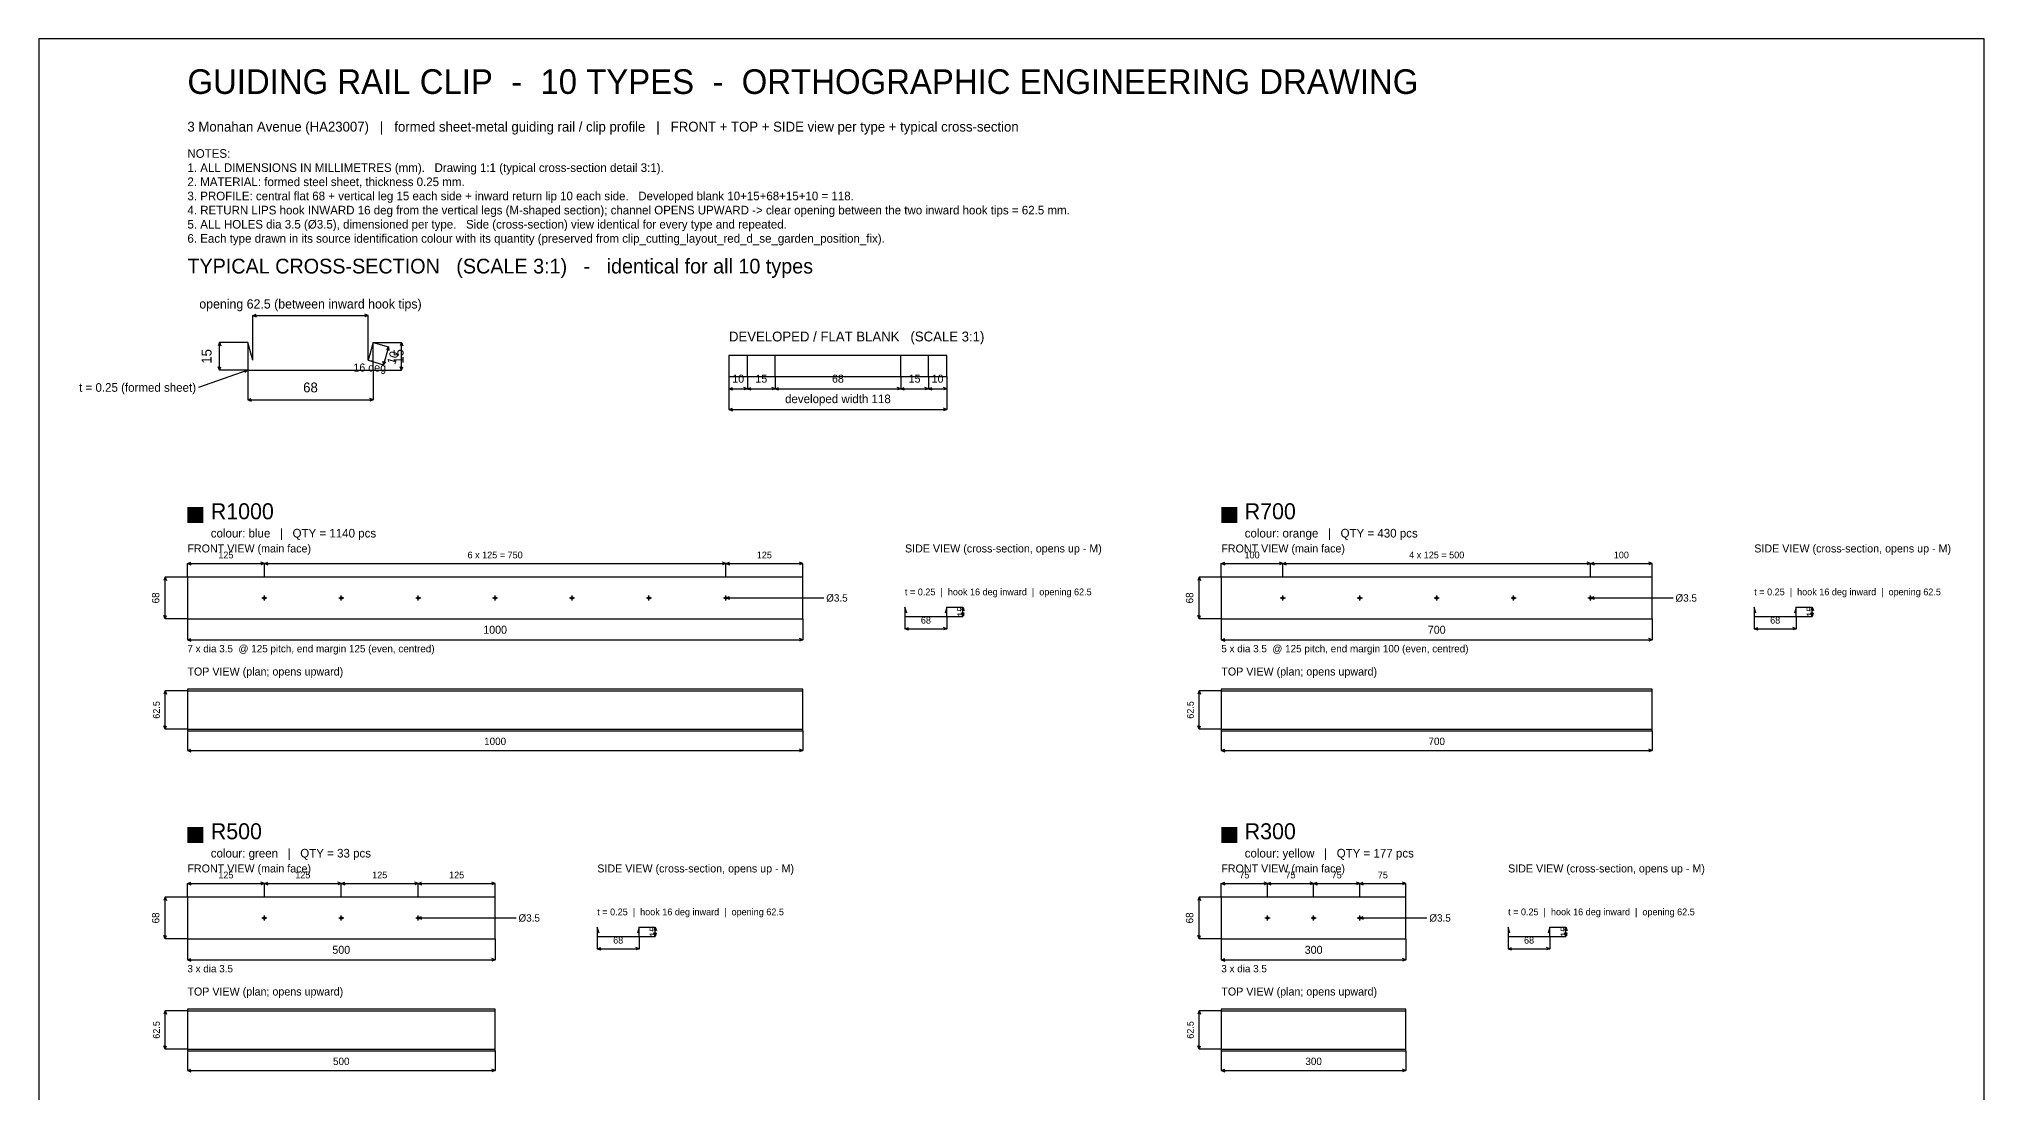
# Model space of a CAD drawing. Header units: millimetres. Extents: x -241 to 2919, y -3195 to 101.
# Drawn here: x -241 to 2919, y -1610 to 101 of the extents above; entities that cross this region are included whole.
import ezdxf
from ezdxf.enums import TextEntityAlignment as Align

# ---------------------------------------------------------------- set-up
doc = ezdxf.new("R2010")
doc.units = ezdxf.units.MM
for name, color, linetype in [('BORDER', 7, 'Continuous'), ('CL', 4, 'Continuous'), ('DIM', 8, 'Continuous'), ('HOLE', 1, 'Continuous'), ('NOTE', 7, 'Continuous'), ('OUTLINE', 7, 'Continuous'), ('SECT', 7, 'Continuous'), ('SWATCH', 7, 'Continuous'), ('TITLE', 7, 'Continuous')]:
    doc.layers.add(name, color=color, linetype=linetype)

msp = doc.modelspace()

# ---------------------------------------------------------------- linework, layer by layer
at = {"layer": 'BORDER'}
msp.add_lwpolyline([(-241.3, -3195.1), (2919.4, -3195.1), (2919.4, 101.4), (-241.3, 101.4), (-241.3, -3195.1)], dxfattribs=at)
at = {"layer": 'CL'}
for p, q in [((120.8, -807), (129.2, -807)), ((125, -811.1), (125, -802.9)), ((245.8, -807), (254.2, -807)), ((250, -811.1), (250, -802.9)), ((370.9, -807), (379.1, -807)), ((375, -811.1), (375, -802.9)), ((495.9, -807), (504.1, -807)), ((500, -811.1), (500, -802.9)), ((620.9, -807), (629.1, -807)), ((625, -811.1), (625, -802.9)), ((745.9, -807), (754.1, -807)), ((750, -811.1), (750, -802.9)), ((870.9, -807), (879.1, -807)), ((875, -811.1), (875, -802.9)), ((1775.8, -807), (1784.2, -807)), ((1780, -811.1), (1780, -802.9)), ((1900.8, -807), (1909.2, -807)), ((1905, -811.1), (1905, -802.9)), ((2025.8, -807), (2034.2, -807)), ((2030, -811.1), (2030, -802.9)), ((2150.8, -807), (2159.2, -807)), ((2155, -811.1), (2155, -802.9)), ((2275.8, -807), (2284.2, -807)), ((2280, -811.1), (2280, -802.9)), ((120.8, -1327), (129.2, -1327)), ((125, -1331.2), (125, -1322.8)), ((245.8, -1327), (254.2, -1327)), ((250, -1331.2), (250, -1322.8)), ((370.9, -1327), (379.1, -1327)), ((375, -1331.2), (375, -1322.8)), ((1750.8, -1327), (1759.2, -1327)), ((1755, -1331.2), (1755, -1322.8)), ((1825.8, -1327), (1834.2, -1327)), ((1830, -1331.2), (1830, -1322.8)), ((1900.8, -1327), (1909.2, -1327)), ((1905, -1331.2), (1905, -1322.8))]:
    msp.add_line(p, q, dxfattribs=at)
at = {"layer": 'DIM'}
for p, q in [((106.2, -348), (111.9, -345.9)), ((293.8, -348), (288.1, -345.9)), ((106.2, -348), (293.8, -348)), ((106.2, -348), (111.9, -350.1)), ((293.8, -348), (288.1, -350.1)), ((52, -392), (49.9, -397.6)), ((98, -392), (52, -392)), ((52, -437), (52, -392)), ((52, -392), (54.1, -397.6)), ((302, -392), (348, -392)), ((302, -392), (327, -399.1)), ((327, -399.1), (318.7, -428)), ((327, -399.1), (323.5, -404)), ((327, -399.1), (327.4, -405.1)), ((348, -392), (345.9, -397.6)), ((348, -437), (348, -392)), ((348, -392), (350.1, -397.6)), ((98, -437), (18, -465)), ((52, -437), (49.9, -431.4)), ((52, -437), (54.1, -431.4)), ((98, -437), (52, -437)), ((98, -437), (92, -436.9)), ((98, -437), (93.4, -440.8)), ((98, -437), (98, -485)), ((293.8, -420.8), (318.7, -428)), ((302, -437), (302, -485)), ((302, -437), (348, -437)), ((318.7, -428), (318.3, -422)), ((318.7, -428), (322.3, -423.1)), ((348, -437), (345.9, -431.4)), ((348, -437), (350.1, -431.4)), ((880, -447), (880, -467)), ((880, -467), (885.6, -464.9)), ((880, -467), (910, -467)), ((880, -467), (885.6, -469.1)), ((880, -467), (880, -501)), ((910, -467), (904.4, -464.9)), ((910, -467), (904.4, -469.1)), ((910, -447), (910, -467)), ((910, -447), (910, -467)), ((910, -467), (915.6, -464.9)), ((910, -467), (955, -467)), ((910, -467), (915.6, -469.1)), ((955, -467), (949.4, -464.9)), ((955, -467), (949.4, -469.1)), ((955, -447), (955, -467)), ((955, -447), (955, -467)), ((955, -467), (960.6, -464.9)), ((955, -467), (1159, -467)), ((955, -467), (960.6, -469.1)), ((1159, -467), (1153.4, -464.9)), ((1159, -467), (1153.4, -469.1)), ((1159, -447), (1159, -467)), ((1159, -447), (1159, -467)), ((1159, -467), (1164.6, -464.9)), ((1159, -467), (1204, -467)), ((1159, -467), (1164.6, -469.1)), ((1204, -467), (1198.4, -464.9)), ((1204, -467), (1198.4, -469.1)), ((1204, -447), (1204, -467)), ((1204, -447), (1204, -467)), ((1204, -467), (1209.6, -464.9)), ((1204, -467), (1234, -467)), ((1204, -467), (1209.6, -469.1)), ((1234, -467), (1228.4, -464.9)), ((1234, -467), (1228.4, -469.1)), ((1234, -447), (1234, -467)), ((1234, -467), (1234, -501)), ((98, -485), (103.6, -482.9)), ((98, -485), (302, -485)), ((98, -485), (103.6, -487.1)), ((302, -485), (296.4, -482.9)), ((302, -485), (296.4, -487.1)), ((880, -501), (885.6, -498.9)), ((880, -501), (1234, -501)), ((880, -501), (885.6, -503.1)), ((1234, -501), (1228.4, -498.9)), ((1234, -501), (1228.4, -503.1)), ((0, -751), (5.6, -748.9)), ((0, -773), (0, -751)), ((0, -751), (125, -751)), ((0, -751), (5.6, -753.1)), ((125, -751), (119.4, -748.9)), ((125, -751), (119.4, -753.1)), ((125, -751), (130.6, -748.9)), ((125, -773), (125, -751)), ((125, -773), (125, -751)), ((125, -751), (875, -751)), ((125, -751), (130.6, -753.1)), ((875, -751), (869.4, -748.9)), ((875, -751), (869.4, -753.1)), ((875, -751), (880.6, -748.9)), ((875, -773), (875, -751)), ((875, -773), (875, -751)), ((875, -751), (1000, -751)), ((875, -751), (880.6, -753.1)), ((1000, -751), (994.4, -748.9)), ((1000, -751), (994.4, -753.1)), ((1000, -773), (1000, -751)), ((1680, -751), (1685.6, -748.9)), ((1680, -773), (1680, -751)), ((1680, -751), (1780, -751)), ((1680, -751), (1685.6, -753.1)), ((1780, -751), (1774.4, -748.9)), ((1780, -751), (1774.4, -753.1)), ((1780, -751), (1785.6, -748.9)), ((1780, -773), (1780, -751)), ((1780, -773), (1780, -751)), ((1780, -751), (2280, -751)), ((1780, -751), (1785.6, -753.1)), ((2280, -751), (2274.4, -748.9)), ((2280, -751), (2274.4, -753.1)), ((2280, -751), (2285.6, -748.9)), ((2280, -773), (2280, -751)), ((2280, -773), (2280, -751)), ((2280, -751), (2380, -751)), ((2280, -751), (2285.6, -753.1)), ((2380, -751), (2374.4, -748.9)), ((2380, -751), (2374.4, -753.1)), ((2380, -773), (2380, -751)), ((-36, -773), (-38.1, -778.6)), ((0, -773), (-36, -773)), ((-36, -841), (-36, -773)), ((-36, -773), (-33.9, -778.6)), ((1644, -773), (1641.9, -778.6)), ((1680, -773), (1644, -773)), ((1644, -841), (1644, -773)), ((1644, -773), (1646.1, -778.6)), ((875, -807), (880.6, -804.9)), ((875, -807), (1034, -807)), ((875, -807), (880.6, -809.1)), ((2280, -807), (2285.6, -804.9)), ((2280, -807), (2414, -807)), ((2280, -807), (2285.6, -809.1)), ((-36, -841), (-38.1, -835.4)), ((-36, -841), (-33.9, -835.4)), ((0, -841), (-36, -841)), ((0, -841), (0, -875)), ((1000, -841), (1000, -875)), ((1166, -837), (1166, -857)), ((1234, -822), (1260, -822)), ((1234, -837), (1234, -857)), ((1234, -837), (1260, -837)), ((1260, -822), (1257.9, -827.6)), ((1260, -837), (1257.9, -831.4)), ((1260, -837), (1260, -822)), ((1260, -822), (1262.1, -827.6)), ((1260, -837), (1262.1, -831.4)), ((1644, -841), (1641.9, -835.4)), ((1644, -841), (1646.1, -835.4)), ((1680, -841), (1644, -841)), ((1680, -841), (1680, -875)), ((2380, -841), (2380, -875)), ((2546, -837), (2546, -857)), ((2614, -822), (2640, -822)), ((2614, -837), (2614, -857)), ((2614, -837), (2640, -837)), ((2640, -822), (2637.9, -827.6)), ((2640, -837), (2637.9, -831.4)), ((2640, -837), (2640, -822)), ((2640, -822), (2642.1, -827.6)), ((2640, -837), (2642.1, -831.4)), ((0, -875), (5.6, -872.9)), ((0, -875), (1000, -875)), ((0, -875), (5.6, -877.1)), ((1000, -875), (994.4, -872.9)), ((1000, -875), (994.4, -877.1)), ((1166, -857), (1171.6, -854.9)), ((1166, -857), (1234, -857)), ((1166, -857), (1171.6, -859.1)), ((1234, -857), (1228.4, -854.9)), ((1234, -857), (1228.4, -859.1)), ((1680, -875), (1685.6, -872.9)), ((1680, -875), (2380, -875)), ((1680, -875), (1685.6, -877.1)), ((2380, -875), (2374.4, -872.9)), ((2380, -875), (2374.4, -877.1)), ((2546, -857), (2551.6, -854.9)), ((2546, -857), (2614, -857)), ((2546, -857), (2551.6, -859.1)), ((2614, -857), (2608.4, -854.9)), ((2614, -857), (2608.4, -859.1)), ((-36, -957.8), (-38.1, -963.4)), ((0, -957.8), (-36, -957.8)), ((-36, -1020.2), (-36, -957.8)), ((-36, -957.8), (-33.9, -963.4)), ((1644, -957.8), (1641.9, -963.4)), ((1680, -957.8), (1644, -957.8)), ((1644, -1020.2), (1644, -957.8)), ((1644, -957.8), (1646.1, -963.4)), ((-36, -1020.2), (-38.1, -1014.6)), ((-36, -1020.2), (-33.9, -1014.6)), ((0, -1020.2), (-36, -1020.2)), ((0, -1023), (0, -1055)), ((1000, -1023), (1000, -1055)), ((1644, -1020.2), (1641.9, -1014.6)), ((1644, -1020.2), (1646.1, -1014.6)), ((1680, -1020.2), (1644, -1020.2)), ((1680, -1023), (1680, -1055)), ((2380, -1023), (2380, -1055)), ((0, -1055), (5.6, -1052.9)), ((0, -1055), (1000, -1055)), ((0, -1055), (5.6, -1057.1)), ((1000, -1055), (994.4, -1052.9)), ((1000, -1055), (994.4, -1057.1)), ((1680, -1055), (1685.6, -1052.9)), ((1680, -1055), (2380, -1055)), ((1680, -1055), (1685.6, -1057.1)), ((2380, -1055), (2374.4, -1052.9)), ((2380, -1055), (2374.4, -1057.1)), ((-36, -1293), (-38.1, -1298.6)), ((0, -1293), (-36, -1293)), ((-36, -1361), (-36, -1293)), ((-36, -1293), (-33.9, -1298.6)), ((0, -1271), (5.6, -1268.9)), ((0, -1293), (0, -1271)), ((0, -1271), (125, -1271)), ((0, -1271), (5.6, -1273.1)), ((125, -1271), (119.4, -1268.9)), ((125, -1271), (119.4, -1273.1)), ((125, -1271), (130.6, -1268.9)), ((125, -1293), (125, -1271)), ((125, -1293), (125, -1271)), ((125, -1271), (250, -1271)), ((125, -1271), (130.6, -1273.1)), ((250, -1271), (244.4, -1268.9)), ((250, -1271), (244.4, -1273.1)), ((250, -1271), (255.6, -1268.9)), ((250, -1293), (250, -1271)), ((250, -1293), (250, -1271)), ((250, -1271), (375, -1271)), ((250, -1271), (255.6, -1273.1)), ((375, -1271), (369.4, -1268.9)), ((375, -1271), (369.4, -1273.1)), ((375, -1271), (380.6, -1268.9)), ((375, -1293), (375, -1271)), ((375, -1293), (375, -1271)), ((375, -1271), (500, -1271)), ((375, -1271), (380.6, -1273.1)), ((500, -1271), (494.4, -1268.9)), ((500, -1271), (494.4, -1273.1)), ((500, -1293), (500, -1271)), ((1644, -1293), (1641.9, -1298.6)), ((1680, -1293), (1644, -1293)), ((1644, -1361), (1644, -1293)), ((1644, -1293), (1646.1, -1298.6)), ((1680, -1271), (1685.6, -1268.9)), ((1680, -1293), (1680, -1271)), ((1680, -1271), (1755, -1271)), ((1680, -1271), (1685.6, -1273.1)), ((1755, -1271), (1749.4, -1268.9)), ((1755, -1271), (1749.4, -1273.1)), ((1755, -1271), (1760.6, -1268.9)), ((1755, -1293), (1755, -1271)), ((1755, -1293), (1755, -1271)), ((1755, -1271), (1830, -1271)), ((1755, -1271), (1760.6, -1273.1)), ((1830, -1271), (1824.4, -1268.9)), ((1830, -1271), (1824.4, -1273.1)), ((1830, -1271), (1835.6, -1268.9)), ((1830, -1293), (1830, -1271)), ((1830, -1293), (1830, -1271)), ((1830, -1271), (1905, -1271)), ((1830, -1271), (1835.6, -1273.1)), ((1905, -1271), (1899.4, -1268.9)), ((1905, -1271), (1899.4, -1273.1)), ((1905, -1271), (1910.6, -1268.9)), ((1905, -1293), (1905, -1271)), ((1905, -1293), (1905, -1271)), ((1905, -1271), (1980, -1271)), ((1905, -1271), (1910.6, -1273.1)), ((1980, -1271), (1974.4, -1268.9)), ((1980, -1271), (1974.4, -1273.1)), ((1980, -1293), (1980, -1271)), ((375, -1327), (380.6, -1324.9)), ((375, -1327), (534, -1327)), ((375, -1327), (380.6, -1329.1)), ((1905, -1327), (1910.6, -1324.9)), ((1905, -1327), (2014, -1327)), ((1905, -1327), (1910.6, -1329.1)), ((-36, -1361), (-38.1, -1355.4)), ((-36, -1361), (-33.9, -1355.4)), ((666, -1357), (666, -1377)), ((734, -1342), (760, -1342)), ((734, -1357), (734, -1377)), ((734, -1357), (760, -1357)), ((760, -1342), (757.9, -1347.6)), ((760, -1357), (757.9, -1351.4)), ((760, -1357), (760, -1342)), ((760, -1342), (762.1, -1347.6)), ((760, -1357), (762.1, -1351.4)), ((1644, -1361), (1641.9, -1355.4)), ((1644, -1361), (1646.1, -1355.4)), ((2146, -1357), (2146, -1377)), ((2214, -1342), (2240, -1342)), ((2214, -1357), (2214, -1377)), ((2214, -1357), (2240, -1357)), ((2240, -1342), (2237.9, -1347.6)), ((2240, -1357), (2237.9, -1351.4)), ((2240, -1357), (2240, -1342)), ((2240, -1342), (2242.1, -1347.6)), ((2240, -1357), (2242.1, -1351.4)), ((0, -1361), (-36, -1361)), ((0, -1361), (0, -1395)), ((500, -1361), (500, -1395)), ((666, -1377), (671.6, -1374.9)), ((666, -1377), (734, -1377)), ((666, -1377), (671.6, -1379.1)), ((734, -1377), (728.4, -1374.9)), ((734, -1377), (728.4, -1379.1)), ((1680, -1361), (1644, -1361)), ((1680, -1361), (1680, -1395)), ((1980, -1361), (1980, -1395)), ((2146, -1377), (2151.6, -1374.9)), ((2146, -1377), (2214, -1377)), ((2146, -1377), (2151.6, -1379.1)), ((2214, -1377), (2208.4, -1374.9)), ((2214, -1377), (2208.4, -1379.1)), ((0, -1395), (5.6, -1392.9)), ((0, -1395), (500, -1395)), ((0, -1395), (5.6, -1397.1)), ((500, -1395), (494.4, -1392.9)), ((500, -1395), (494.4, -1397.1)), ((1680, -1395), (1685.6, -1392.9)), ((1680, -1395), (1980, -1395)), ((1680, -1395), (1685.6, -1397.1)), ((1980, -1395), (1974.4, -1392.9)), ((1980, -1395), (1974.4, -1397.1)), ((-36, -1477.8), (-38.1, -1483.4)), ((0, -1477.8), (-36, -1477.8)), ((-36, -1540.2), (-36, -1477.8)), ((-36, -1477.8), (-33.9, -1483.4)), ((1644, -1477.8), (1641.9, -1483.4)), ((1680, -1477.8), (1644, -1477.8)), ((1644, -1540.2), (1644, -1477.8)), ((1644, -1477.8), (1646.1, -1483.4)), ((-36, -1540.2), (-38.1, -1534.6)), ((-36, -1540.2), (-33.9, -1534.6)), ((0, -1540.2), (-36, -1540.2)), ((0, -1543), (0, -1575)), ((500, -1543), (500, -1575)), ((1644, -1540.2), (1641.9, -1534.6)), ((1644, -1540.2), (1646.1, -1534.6)), ((1680, -1540.2), (1644, -1540.2)), ((1680, -1543), (1680, -1575)), ((1980, -1543), (1980, -1575)), ((0, -1575), (5.6, -1572.9)), ((0, -1575), (500, -1575)), ((0, -1575), (5.6, -1577.1)), ((500, -1575), (494.4, -1572.9)), ((500, -1575), (494.4, -1577.1)), ((1680, -1575), (1685.6, -1572.9)), ((1680, -1575), (1980, -1575)), ((1680, -1575), (1685.6, -1577.1)), ((1980, -1575), (1974.4, -1572.9)), ((1980, -1575), (1974.4, -1577.1))]:
    msp.add_line(p, q, dxfattribs=at)
at = {"layer": 'DIM', "color": 8}
for p, q in [((106.2, -420.8), (106.2, -348)), ((293.8, -420.8), (293.8, -348))]:
    msp.add_line(p, q, dxfattribs=at)
at = {"layer": 'DIM'}
msp.add_arc((302, -392), 30, 254.04, 270, dxfattribs=at)
at = {"layer": 'HOLE'}
for centre in [(125, -807), (250, -807), (375, -807), (500, -807), (625, -807), (750, -807), (875, -807), (1780, -807), (1905, -807), (2030, -807), (2155, -807), (2280, -807), (125, -1327), (250, -1327), (375, -1327), (1755, -1327), (1830, -1327), (1905, -1327)]:
    msp.add_circle(centre, 1.75, dxfattribs=at)
at = {"layer": 'OUTLINE', "color": 8}
for p, q in [((910, -447), (910, -413)), ((955, -447), (955, -413)), ((1159, -447), (1159, -413)), ((1204, -447), (1204, -413))]:
    msp.add_line(p, q, dxfattribs=at)
at = {"layer": 'OUTLINE', "color": 5}
for p, q in [((0, -957.8), (1000, -957.8)), ((0, -1020.2), (1000, -1020.2))]:
    msp.add_line(p, q, dxfattribs=at)
at = {"layer": 'OUTLINE', "color": 30}
for p, q in [((1680, -957.8), (2380, -957.8)), ((1680, -1020.2), (2380, -1020.2))]:
    msp.add_line(p, q, dxfattribs=at)
at = {"layer": 'OUTLINE', "color": 3}
for p, q in [((0, -1477.8), (500, -1477.8)), ((0, -1540.2), (500, -1540.2))]:
    msp.add_line(p, q, dxfattribs=at)
at = {"layer": 'OUTLINE', "color": 2}
for p, q in [((1680, -1477.8), (1980, -1477.8)), ((1680, -1540.2), (1980, -1540.2))]:
    msp.add_line(p, q, dxfattribs=at)
at = {"layer": 'OUTLINE'}
msp.add_lwpolyline([(880, -447), (1234, -447), (1234, -413), (880, -413), (880, -447)], dxfattribs=at)
at = {"layer": 'OUTLINE', "color": 5}
for points in [[(0, -841), (1000, -841), (1000, -773), (0, -773), (0, -841)], [(0, -1023), (1000, -1023), (1000, -955), (0, -955), (0, -1023)]]:
    msp.add_lwpolyline(points, dxfattribs=at)
at = {"layer": 'OUTLINE', "color": 30}
for points in [[(1680, -841), (2380, -841), (2380, -773), (1680, -773), (1680, -841)], [(1680, -1023), (2380, -1023), (2380, -955), (1680, -955), (1680, -1023)]]:
    msp.add_lwpolyline(points, dxfattribs=at)
at = {"layer": 'OUTLINE', "color": 3}
for points in [[(0, -1361), (500, -1361), (500, -1293), (0, -1293), (0, -1361)], [(0, -1543), (500, -1543), (500, -1475), (0, -1475), (0, -1543)]]:
    msp.add_lwpolyline(points, dxfattribs=at)
at = {"layer": 'OUTLINE', "color": 2}
for points in [[(1680, -1361), (1980, -1361), (1980, -1293), (1680, -1293), (1680, -1361)], [(1680, -1543), (1980, -1543), (1980, -1475), (1680, -1475), (1680, -1543)]]:
    msp.add_lwpolyline(points, dxfattribs=at)
at = {"layer": 'SECT'}
msp.add_lwpolyline([(106.2, -420.8), (98, -392), (98, -437), (302, -437), (302, -392), (293.8, -420.8)], dxfattribs=at)
at = {"layer": 'SECT', "color": 5}
msp.add_lwpolyline([(1168.8, -831.6), (1166, -822), (1166, -837), (1234, -837), (1234, -822), (1231.2, -831.6)], dxfattribs=at)
at = {"layer": 'SECT', "color": 30}
msp.add_lwpolyline([(2548.8, -831.6), (2546, -822), (2546, -837), (2614, -837), (2614, -822), (2611.2, -831.6)], dxfattribs=at)
at = {"layer": 'SECT', "color": 3}
msp.add_lwpolyline([(668.8, -1351.6), (666, -1342), (666, -1357), (734, -1357), (734, -1342), (731.2, -1351.6)], dxfattribs=at)
at = {"layer": 'SECT', "color": 2}
msp.add_lwpolyline([(2148.8, -1351.6), (2146, -1342), (2146, -1357), (2214, -1357), (2214, -1342), (2211.2, -1351.6)], dxfattribs=at)
at = {"layer": 'SWATCH', "color": 5}
msp.add_solid([(0, -685), (26, -685), (0, -659), (26, -659)], dxfattribs=at)
at = {"layer": 'SWATCH', "color": 30}
msp.add_solid([(1680, -685), (1706, -685), (1680, -659), (1706, -659)], dxfattribs=at)
at = {"layer": 'SWATCH', "color": 3}
msp.add_solid([(0, -1205), (26, -1205), (0, -1179), (26, -1179)], dxfattribs=at)
at = {"layer": 'SWATCH', "color": 2}
msp.add_solid([(1680, -1205), (1706, -1205), (1680, -1179), (1706, -1179)], dxfattribs=at)

# ---------------------------------------------------------------- texts
at = {"layer": 'DIM'}
for s, height, p in [('opening 62.5 (between inward hook tips)', 15, (200, -341.2)), ('68', 16, (200, -477.8)), ('10', 13, (895, -461.1)), ('15', 13, (932.5, -461.1)), ('68', 13, (1057, -461.1)), ('15', 13, (1181.5, -461.1)), ('10', 13, (1219, -461.1)), ('developed width 118', 14, (1057, -494.7)), ('125', 11, (62.5, -746)), ('6 x 125 = 750', 11, (500, -746)), ('125', 11, (937.5, -746)), ('100', 11, (1730, -746)), ('4 x 125 = 500', 11, (2030, -746)), ('100', 11, (2330, -746)), ('1000', 13, (500, -869.1)), ('68', 11, (1200, -852)), ('700', 13, (2030, -869.1)), ('68', 11, (2580, -852)), ('1000', 12, (500, -1049.6)), ('700', 12, (2030, -1049.6)), ('125', 11, (62.5, -1266)), ('125', 11, (187.5, -1266)), ('125', 11, (312.5, -1266)), ('125', 11, (437.5, -1266)), ('75', 11, (1717.5, -1266)), ('75', 11, (1792.5, -1266)), ('75', 11, (1867.5, -1266)), ('75', 11, (1942.5, -1266)), ('68', 11, (700, -1372)), ('68', 11, (2180, -1372)), ('500', 13, (250, -1389.2)), ('300', 13, (1830, -1389.2)), ('500', 12, (250, -1569.6)), ('300', 12, (1830, -1569.6))]:
    msp.add_text(s, height=height, dxfattribs=at).set_placement(p, align=Align.BOTTOM_CENTER)
for s, height, p in [('15', 16, (44, -414.5)), ('15', 16, (356, -414.5)), ('68', 12, (-42, -807)), ('68', 12, (1638, -807)), ('15', 11, (1265.5, -829.5)), ('15', 11, (2645.5, -829.5)), ('62.5', 11, (-41.5, -989)), ('62.5', 11, (1638.5, -989)), ('68', 12, (-42, -1327)), ('68', 12, (1638, -1327)), ('15', 11, (765.5, -1349.5)), ('15', 11, (2245.5, -1349.5)), ('62.5', 11, (-41.5, -1509)), ('62.5', 11, (1638.5, -1509))]:
    msp.add_text(s, height=height, rotation=90, dxfattribs=at).set_placement(p, align=Align.BOTTOM_CENTER)
msp.add_text('10', height=14, rotation=74.038, dxfattribs=at).set_placement((333.6, -416.7), align=Align.MIDDLE_CENTER)
msp.add_text('16 deg', height=13, dxfattribs=at).set_placement((296.3, -432.6), align=Align.MIDDLE_CENTER)
msp.add_text('t = 0.25 (formed sheet)', height=14, dxfattribs=at).set_placement((14, -465), align=Align.MIDDLE_RIGHT)
for p in [(1038, -807), (2418, -807), (538, -1327), (2018, -1327)]:
    msp.add_text('%%c3.5', height=12, dxfattribs=at).set_placement(p, align=Align.MIDDLE_LEFT)
at = {"layer": 'NOTE'}
for s, height, p in [('NOTES:', 14, (0, -96)), ('2. MATERIAL: formed steel sheet, thickness 0.25 mm.', 14, (0, -142)), ('1. ALL DIMENSIONS IN MILLIMETRES (mm).   Drawing 1:1 (typical cross-section detail 3:1).', 14, (0, -119)), ('3. PROFILE: central flat 68 + vertical leg 15 each side + inward return lip 10 each side.   Developed blank 10+15+68+15+10 = 118.', 14, (0, -165)), ('4. RETURN LIPS hook INWARD 16 deg from the vertical legs (M-shaped section); channel OPENS UPWARD -> clear opening between the two inward hook tips = 62.5 mm.', 14, (0, -188)), ('5. ALL HOLES dia 3.5 (%%c3.5), dimensioned per type.   Side (cross-section) view identical for every type and repeated.', 14, (0, -211)), ('6. Each type drawn in its source identification colour with its quantity (preserved from clip_cutting_layout_red_d_se_garden_position_fix).', 14, (0, -234)), ('t = 0.25  |  hook 16 deg inward  |  opening 62.5', 11, (1166, -806)), ('t = 0.25  |  hook 16 deg inward  |  opening 62.5', 11, (2546, -806)), ('7 x dia 3.5  @ 125 pitch, end margin 125 (even, centred)', 12, (0, -899)), ('5 x dia 3.5  @ 125 pitch, end margin 100 (even, centred)', 12, (1680, -899)), ('t = 0.25  |  hook 16 deg inward  |  opening 62.5', 11, (666, -1326)), ('t = 0.25  |  hook 16 deg inward  |  opening 62.5', 11, (2146, -1326)), ('3 x dia 3.5', 12, (0, -1419)), ('3 x dia 3.5', 12, (1680, -1419))]:
    msp.add_text(s, height=height, dxfattribs=at).set_placement(p, align=Align.BOTTOM_LEFT)
at = {"layer": 'TITLE'}
for s, height, p in [('GUIDING RAIL CLIP  -  10 TYPES  -  ORTHOGRAPHIC ENGINEERING DRAWING', 40, (0, 0)), ('3 Monahan Avenue (HA23007)   |   formed sheet-metal guiding rail / clip profile   |   FRONT + TOP + SIDE view per type + typical cross-section', 16, (0, -54)), ('TYPICAL CROSS-SECTION   (SCALE 3:1)   -   identical for all 10 types', 24, (0, -287)), ('DEVELOPED / FLAT BLANK   (SCALE 3:1)', 16, (880, -395)), ('colour: blue   |   QTY = 1140 pcs', 14, (38, -713)), ('colour: orange   |   QTY = 430 pcs', 14, (1718, -713)), ('FRONT VIEW (main face)', 13, (0, -737)), ('SIDE VIEW (cross-section, opens up - M)', 13, (1166, -737)), ('FRONT VIEW (main face)', 13, (1680, -737)), ('SIDE VIEW (cross-section, opens up - M)', 13, (2546, -737)), ('TOP VIEW (plan; opens upward)', 13, (0, -937)), ('TOP VIEW (plan; opens upward)', 13, (1680, -937)), ('colour: green   |   QTY = 33 pcs', 14, (38, -1233)), ('colour: yellow   |   QTY = 177 pcs', 14, (1718, -1233)), ('FRONT VIEW (main face)', 13, (0, -1257)), ('SIDE VIEW (cross-section, opens up - M)', 13, (666, -1257)), ('FRONT VIEW (main face)', 13, (1680, -1257)), ('SIDE VIEW (cross-section, opens up - M)', 13, (2146, -1257)), ('TOP VIEW (plan; opens upward)', 13, (0, -1457)), ('TOP VIEW (plan; opens upward)', 13, (1680, -1457))]:
    msp.add_text(s, height=height, dxfattribs=at).set_placement(p, align=Align.BOTTOM_LEFT)
at = {"layer": 'TITLE', "color": 5}
msp.add_text('R1000', height=26, dxfattribs=at).set_placement((38, -687), align=Align.BOTTOM_LEFT)
at = {"layer": 'TITLE', "color": 30}
msp.add_text('R700', height=26, dxfattribs=at).set_placement((1718, -687), align=Align.BOTTOM_LEFT)
at = {"layer": 'TITLE', "color": 3}
msp.add_text('R500', height=26, dxfattribs=at).set_placement((38, -1207), align=Align.BOTTOM_LEFT)
at = {"layer": 'TITLE', "color": 2}
msp.add_text('R300', height=26, dxfattribs=at).set_placement((1718, -1207), align=Align.BOTTOM_LEFT)

doc.saveas('drawing.dxf')
